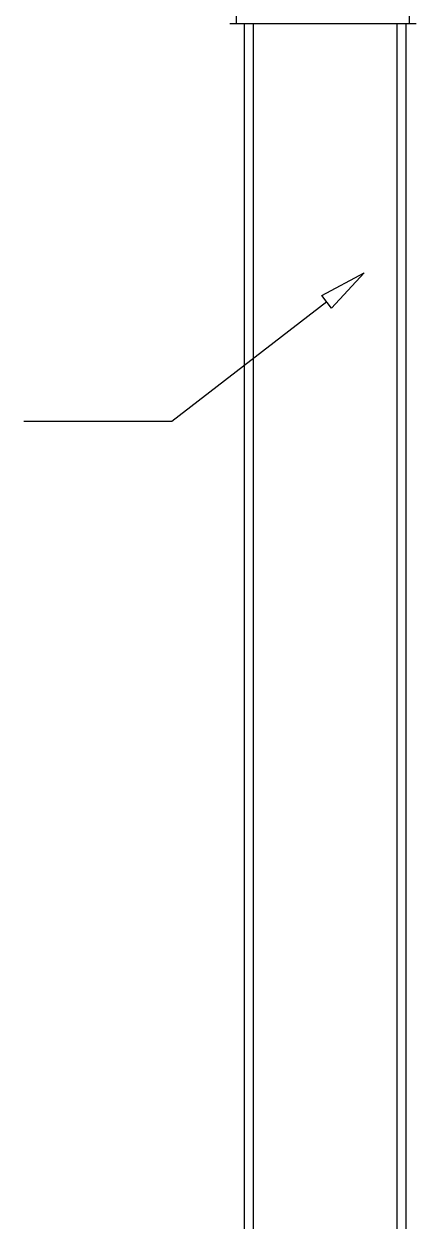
# Model space of a CAD drawing. Extents: x 69728788 to 150676229, y 20327566 to 43663798.
# Drawn here: x 75465995 to 75466492, y 20763595 to 20765112 of the extents above; entities that cross this region are included whole.
import ezdxf

# ---------------------------------------------------------------- set-up
doc = ezdxf.new("R2010")
doc.units = 0
doc.header["$LTSCALE"] = 1000
doc.header["$MEASUREMENT"] = 0
doc.layers.get('0').update_dxf_attribs({"linetype": 'CONTINUOUS'})
doc.layers.add('TC', color=151, linetype='CONTINUOUS')

msp = doc.modelspace()

# ---------------------------------------------------------------- linework, layer by layer
at = {"color": 0, "linetype": 'Continuous'}
for p, q in [((75466264.4, 20765112.2), (75466264.4, 20765485.5)), ((75466483.7, 20765112.2), (75466483.7, 20765485.5)), ((75466492.1, 20765112.2), (75466256, 20765112.2)), ((75466274.2, 20765112.2), (75466274.2, 20762077)), ((75466285.5, 20765112.2), (75466285.5, 20762077)), ((75466467.7, 20765112.2), (75466467.7, 20762077)), ((75466479.1, 20765112.2), (75466479.1, 20762077))]:
    msp.add_line(p, q, dxfattribs=at)
at = {"layer": 'TC', "color": 4}
msp.add_lwpolyline([(75466372.7, 20764767.8), (75466426.4, 20764796.5), (75466384.9, 20764752)], close=True, dxfattribs=at)
msp.add_lwpolyline([(75466378.8, 20764759.9), (75466182.2, 20764608.3)], dxfattribs=at)
at = {"layer": 'TC', "color": 4, "extrusion": (0, 1, 0), "elevation": 20764608.3}
msp.add_lwpolyline([(-75466182.2, 0), (-75465994.8, 0)], dxfattribs=at)

doc.saveas('drawing.dxf')
